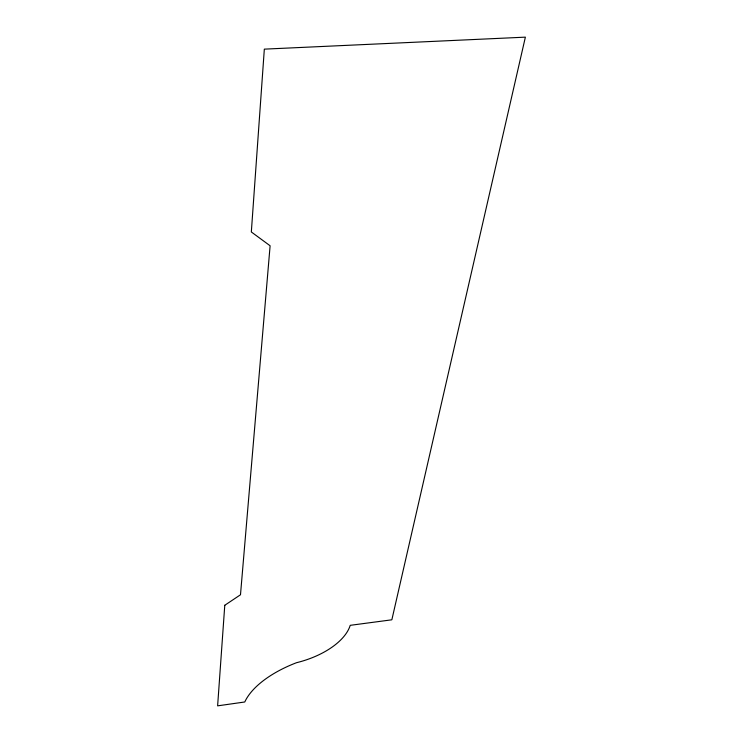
<?xml version="1.0" encoding="UTF-8"?>
<svg xmlns="http://www.w3.org/2000/svg" width="743" height="743" viewBox="0 0 743 743"><rect width="100%" height="100%" fill="white"/><g stroke="black" fill="none" stroke-linecap="round" stroke-linejoin="round"><path stroke-width="1.11" d="M224.776 605.276L217.625 705.85L244.772 701.986A85.844 41.664 -14.3 0 1 296.503 662.71A64.13 33.676 -13.7 0 0 350.222 625.327L391.849 619.801L525.375 37.15L264.332 49.14L251.329 231.965L270.108 245.775L240.491 594.771L224.776 605.276"/></g></svg>
